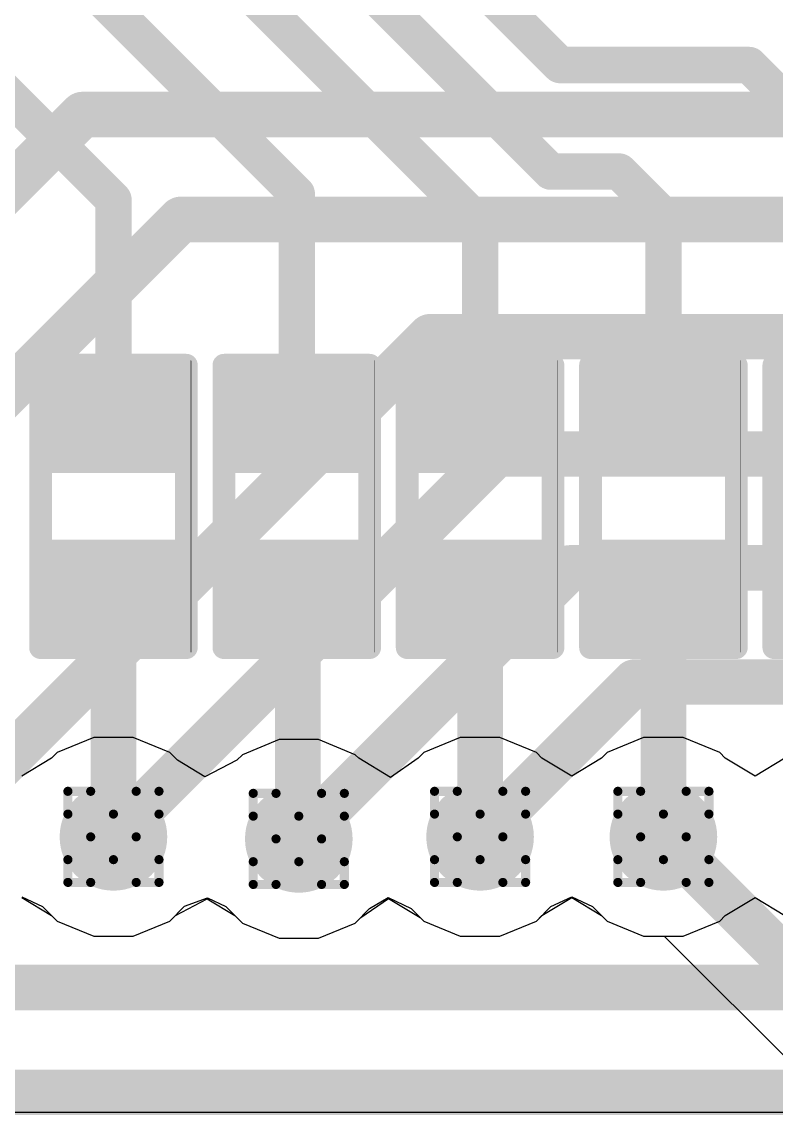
# Model space of a CAD drawing. Header units: inches. Extents: x -11 to 5379, y 0 to 5429.
# Drawn here: x 153.41 to 157.61, y 33.45 to 39.54 of the extents above; entities that cross this region are included whole.
import ezdxf

# ---------------------------------------------------------------- set-up
doc = ezdxf.new("R2010")
doc.units = ezdxf.units.IN
for name, color, linetype in [('Bottom Layer', 5, 'Continuous'), ('Drill Drawing', 1, 'Continuous'), ('GND', 16, 'Continuous'), ('PWR', 76, 'Continuous'), ('Top Layer', 1, 'Continuous'), ('Top Overlay', 2, 'Continuous'), ('Top Paste', 8, 'Continuous'), ('Top Solder', 216, 'Continuous'), ('Via Holes', 16, 'Continuous')]:
    doc.layers.add(name, color=color, linetype=linetype)

# ---------------------------------------------------------------- blocks, each defined once
blk = doc.blocks.new('R___0402_394')
at = {"layer": 'Top Layer'}
for points in [[(-0.6985, -0.3175), (-0.6985, 0.3175), (-0.2413, 0.3175), (-0.2413, -0.3175)], [(0.2413, -0.3175), (0.2413, 0.3175), (0.6985, 0.3175), (0.6985, -0.3175)]]:
    blk.add_hatch(color=1, dxfattribs=at).paths.add_polyline_path(points)
at = {"layer": 'Top Paste'}
for points in [[(-0.6985, -0.3175), (-0.6985, 0.3175), (-0.2413, 0.3175), (-0.2413, -0.3175)], [(0.2413, -0.3175), (0.2413, 0.3175), (0.6985, 0.3175), (0.6985, -0.3175)]]:
    blk.add_hatch(color=8, dxfattribs=at).paths.add_polyline_path(points)
at = {"layer": 'Top Solder'}
for points in [[(-0.7535, -0.3725), (-0.7535, 0.3725), (-0.1863, 0.3725), (-0.1863, -0.3725)], [(0.1863, -0.3725), (0.1863, 0.3725), (0.7535, 0.3725), (0.7535, -0.3725)]]:
    blk.add_hatch(color=216, dxfattribs=at).paths.add_polyline_path(points)
at = {"layer": 'Top Overlay'}
for points in [[(-0.7874, 0.4064, 0.127, 0.127, 0), (-0.7874, -0.4064, 0.127, 0.127, 0)], [(-0.7874, 0.4064, 0.127, 0.127, 0), (0.7874, 0.4064, 0.127, 0.127, 0)], [(0.7874, 0.4064, 0.127, 0.127, 0), (0.7874, -0.4064, 0.127, 0.127, 0)], [(-0.7874, -0.4064, 0.127, 0.127, 0), (0.7874, -0.4064, 0.127, 0.127, 0)], [(-0.8128, -0.4318, 0.00323, 0.00323, 0), (0.8128, -0.4318, 0.00323, 0.00323, 0)]]:
    blk.add_lwpolyline(points, format="xyseb", dxfattribs=at)
for points in [[(-0.8191, 0.4064, 0.0635, 0.0635, 1), (-0.7556, 0.4064, 0.0635, 0.0635, 1)], [(-0.8191, 0.4064, 0.0635, 0.0635, 1), (-0.7556, 0.4064, 0.0635, 0.0635, 1)], [(0.7556, 0.4064, 0.0635, 0.0635, 1), (0.8191, 0.4064, 0.0635, 0.0635, 1)], [(0.7556, 0.4064, 0.0635, 0.0635, 1), (0.8191, 0.4064, 0.0635, 0.0635, 1)], [(-0.8191, -0.4064, 0.0635, 0.0635, 1), (-0.7556, -0.4064, 0.0635, 0.0635, 1)], [(-0.8191, -0.4064, 0.0635, 0.0635, 1), (-0.7556, -0.4064, 0.0635, 0.0635, 1)], [(0.7556, -0.4064, 0.0635, 0.0635, 1), (0.8191, -0.4064, 0.0635, 0.0635, 1)], [(0.7556, -0.4064, 0.0635, 0.0635, 1), (0.8191, -0.4064, 0.0635, 0.0635, 1)], [(-0.8136, -0.4318, 0.00161, 0.00161, 1), (-0.812, -0.4318, 0.00161, 0.00161, 1)], [(0.812, -0.4318, 0.00161, 0.00161, 1), (0.8136, -0.4318, 0.00161, 0.00161, 1)]]:
    blk.add_lwpolyline(points, format="xyseb", close=True, dxfattribs=at)
blk = doc.blocks.new('R___0402_396')
at = {"layer": 'Top Layer'}
for points in [[(-0.6985, -0.3175), (-0.6985, 0.3175), (-0.2413, 0.3175), (-0.2413, -0.3175)], [(0.2413, -0.3175), (0.2413, 0.3175), (0.6985, 0.3175), (0.6985, -0.3175)]]:
    blk.add_hatch(color=1, dxfattribs=at).paths.add_polyline_path(points)
at = {"layer": 'Top Paste'}
for points in [[(-0.6985, -0.3175), (-0.6985, 0.3175), (-0.2413, 0.3175), (-0.2413, -0.3175)], [(0.2413, -0.3175), (0.2413, 0.3175), (0.6985, 0.3175), (0.6985, -0.3175)]]:
    blk.add_hatch(color=8, dxfattribs=at).paths.add_polyline_path(points)
at = {"layer": 'Top Solder'}
for points in [[(-0.7535, -0.3725), (-0.7535, 0.3725), (-0.1863, 0.3725), (-0.1863, -0.3725)], [(0.1863, -0.3725), (0.1863, 0.3725), (0.7535, 0.3725), (0.7535, -0.3725)]]:
    blk.add_hatch(color=216, dxfattribs=at).paths.add_polyline_path(points)
at = {"layer": 'Top Overlay'}
for points in [[(-0.7874, 0.4064, 0.127, 0.127, 0), (-0.7874, -0.4064, 0.127, 0.127, 0)], [(-0.7874, 0.4064, 0.127, 0.127, 0), (0.7874, 0.4064, 0.127, 0.127, 0)], [(0.7874, 0.4064, 0.127, 0.127, 0), (0.7874, -0.4064, 0.127, 0.127, 0)], [(-0.7874, -0.4064, 0.127, 0.127, 0), (0.7874, -0.4064, 0.127, 0.127, 0)], [(-0.8128, -0.4318, 0.00323, 0.00323, 0), (0.8128, -0.4318, 0.00323, 0.00323, 0)]]:
    blk.add_lwpolyline(points, format="xyseb", dxfattribs=at)
for points in [[(-0.8191, 0.4064, 0.0635, 0.0635, 1), (-0.7556, 0.4064, 0.0635, 0.0635, 1)], [(-0.8191, 0.4064, 0.0635, 0.0635, 1), (-0.7556, 0.4064, 0.0635, 0.0635, 1)], [(0.7556, 0.4064, 0.0635, 0.0635, 1), (0.8191, 0.4064, 0.0635, 0.0635, 1)], [(0.7556, 0.4064, 0.0635, 0.0635, 1), (0.8191, 0.4064, 0.0635, 0.0635, 1)], [(-0.8191, -0.4064, 0.0635, 0.0635, 1), (-0.7556, -0.4064, 0.0635, 0.0635, 1)], [(-0.8191, -0.4064, 0.0635, 0.0635, 1), (-0.7556, -0.4064, 0.0635, 0.0635, 1)], [(0.7556, -0.4064, 0.0635, 0.0635, 1), (0.8191, -0.4064, 0.0635, 0.0635, 1)], [(0.7556, -0.4064, 0.0635, 0.0635, 1), (0.8191, -0.4064, 0.0635, 0.0635, 1)], [(-0.8136, -0.4318, 0.00161, 0.00161, 1), (-0.812, -0.4318, 0.00161, 0.00161, 1)], [(0.812, -0.4318, 0.00161, 0.00161, 1), (0.8136, -0.4318, 0.00161, 0.00161, 1)]]:
    blk.add_lwpolyline(points, format="xyseb", close=True, dxfattribs=at)
blk = doc.blocks.new('R___0402_398')
at = {"layer": 'Top Layer'}
for points in [[(-0.6985, -0.3175), (-0.6985, 0.3175), (-0.2413, 0.3175), (-0.2413, -0.3175)], [(0.2413, -0.3175), (0.2413, 0.3175), (0.6985, 0.3175), (0.6985, -0.3175)]]:
    blk.add_hatch(color=1, dxfattribs=at).paths.add_polyline_path(points)
at = {"layer": 'Top Paste'}
for points in [[(-0.6985, -0.3175), (-0.6985, 0.3175), (-0.2413, 0.3175), (-0.2413, -0.3175)], [(0.2413, -0.3175), (0.2413, 0.3175), (0.6985, 0.3175), (0.6985, -0.3175)]]:
    blk.add_hatch(color=8, dxfattribs=at).paths.add_polyline_path(points)
at = {"layer": 'Top Solder'}
for points in [[(-0.7535, -0.3725), (-0.7535, 0.3725), (-0.1863, 0.3725), (-0.1863, -0.3725)], [(0.1863, -0.3725), (0.1863, 0.3725), (0.7535, 0.3725), (0.7535, -0.3725)]]:
    blk.add_hatch(color=216, dxfattribs=at).paths.add_polyline_path(points)
at = {"layer": 'Top Overlay'}
for points in [[(-0.7874, 0.4064, 0.127, 0.127, 0), (-0.7874, -0.4064, 0.127, 0.127, 0)], [(-0.7874, 0.4064, 0.127, 0.127, 0), (0.7874, 0.4064, 0.127, 0.127, 0)], [(0.7874, 0.4064, 0.127, 0.127, 0), (0.7874, -0.4064, 0.127, 0.127, 0)], [(-0.7874, -0.4064, 0.127, 0.127, 0), (0.7874, -0.4064, 0.127, 0.127, 0)], [(-0.8128, -0.4318, 0.00323, 0.00323, 0), (0.8128, -0.4318, 0.00323, 0.00323, 0)]]:
    blk.add_lwpolyline(points, format="xyseb", dxfattribs=at)
for points in [[(-0.8191, 0.4064, 0.0635, 0.0635, 1), (-0.7556, 0.4064, 0.0635, 0.0635, 1)], [(-0.8191, 0.4064, 0.0635, 0.0635, 1), (-0.7556, 0.4064, 0.0635, 0.0635, 1)], [(0.7556, 0.4064, 0.0635, 0.0635, 1), (0.8191, 0.4064, 0.0635, 0.0635, 1)], [(0.7556, 0.4064, 0.0635, 0.0635, 1), (0.8191, 0.4064, 0.0635, 0.0635, 1)], [(-0.8191, -0.4064, 0.0635, 0.0635, 1), (-0.7556, -0.4064, 0.0635, 0.0635, 1)], [(-0.8191, -0.4064, 0.0635, 0.0635, 1), (-0.7556, -0.4064, 0.0635, 0.0635, 1)], [(0.7556, -0.4064, 0.0635, 0.0635, 1), (0.8191, -0.4064, 0.0635, 0.0635, 1)], [(0.7556, -0.4064, 0.0635, 0.0635, 1), (0.8191, -0.4064, 0.0635, 0.0635, 1)], [(-0.8136, -0.4318, 0.00161, 0.00161, 1), (-0.812, -0.4318, 0.00161, 0.00161, 1)], [(0.812, -0.4318, 0.00161, 0.00161, 1), (0.8136, -0.4318, 0.00161, 0.00161, 1)]]:
    blk.add_lwpolyline(points, format="xyseb", close=True, dxfattribs=at)
blk = doc.blocks.new('R___0402_400')
at = {"layer": 'Top Layer'}
for points in [[(-0.6985, -0.3175), (-0.6985, 0.3175), (-0.2413, 0.3175), (-0.2413, -0.3175)], [(0.2413, -0.3175), (0.2413, 0.3175), (0.6985, 0.3175), (0.6985, -0.3175)]]:
    blk.add_hatch(color=1, dxfattribs=at).paths.add_polyline_path(points)
at = {"layer": 'Top Paste'}
for points in [[(-0.6985, -0.3175), (-0.6985, 0.3175), (-0.2413, 0.3175), (-0.2413, -0.3175)], [(0.2413, -0.3175), (0.2413, 0.3175), (0.6985, 0.3175), (0.6985, -0.3175)]]:
    blk.add_hatch(color=8, dxfattribs=at).paths.add_polyline_path(points)
at = {"layer": 'Top Solder'}
for points in [[(-0.7535, -0.3725), (-0.7535, 0.3725), (-0.1863, 0.3725), (-0.1863, -0.3725)], [(0.1863, -0.3725), (0.1863, 0.3725), (0.7535, 0.3725), (0.7535, -0.3725)]]:
    blk.add_hatch(color=216, dxfattribs=at).paths.add_polyline_path(points)
at = {"layer": 'Top Overlay'}
for points in [[(-0.7874, 0.4064, 0.127, 0.127, 0), (-0.7874, -0.4064, 0.127, 0.127, 0)], [(-0.7874, 0.4064, 0.127, 0.127, 0), (0.7874, 0.4064, 0.127, 0.127, 0)], [(0.7874, 0.4064, 0.127, 0.127, 0), (0.7874, -0.4064, 0.127, 0.127, 0)], [(-0.7874, -0.4064, 0.127, 0.127, 0), (0.7874, -0.4064, 0.127, 0.127, 0)], [(-0.8128, -0.4318, 0.00323, 0.00323, 0), (0.8128, -0.4318, 0.00323, 0.00323, 0)]]:
    blk.add_lwpolyline(points, format="xyseb", dxfattribs=at)
for points in [[(-0.8191, 0.4064, 0.0635, 0.0635, 1), (-0.7556, 0.4064, 0.0635, 0.0635, 1)], [(-0.8191, 0.4064, 0.0635, 0.0635, 1), (-0.7556, 0.4064, 0.0635, 0.0635, 1)], [(0.7556, 0.4064, 0.0635, 0.0635, 1), (0.8191, 0.4064, 0.0635, 0.0635, 1)], [(0.7556, 0.4064, 0.0635, 0.0635, 1), (0.8191, 0.4064, 0.0635, 0.0635, 1)], [(-0.8191, -0.4064, 0.0635, 0.0635, 1), (-0.7556, -0.4064, 0.0635, 0.0635, 1)], [(-0.8191, -0.4064, 0.0635, 0.0635, 1), (-0.7556, -0.4064, 0.0635, 0.0635, 1)], [(0.7556, -0.4064, 0.0635, 0.0635, 1), (0.8191, -0.4064, 0.0635, 0.0635, 1)], [(0.7556, -0.4064, 0.0635, 0.0635, 1), (0.8191, -0.4064, 0.0635, 0.0635, 1)], [(-0.8136, -0.4318, 0.00161, 0.00161, 1), (-0.812, -0.4318, 0.00161, 0.00161, 1)], [(0.812, -0.4318, 0.00161, 0.00161, 1), (0.8136, -0.4318, 0.00161, 0.00161, 1)]]:
    blk.add_lwpolyline(points, format="xyseb", close=True, dxfattribs=at)
blk = doc.blocks.new('R___0402_402')
at = {"layer": 'Top Layer'}
for points in [[(-0.6985, -0.3175), (-0.6985, 0.3175), (-0.2413, 0.3175), (-0.2413, -0.3175)], [(0.2413, -0.3175), (0.2413, 0.3175), (0.6985, 0.3175), (0.6985, -0.3175)]]:
    blk.add_hatch(color=1, dxfattribs=at).paths.add_polyline_path(points)
at = {"layer": 'Top Paste'}
for points in [[(-0.6985, -0.3175), (-0.6985, 0.3175), (-0.2413, 0.3175), (-0.2413, -0.3175)], [(0.2413, -0.3175), (0.2413, 0.3175), (0.6985, 0.3175), (0.6985, -0.3175)]]:
    blk.add_hatch(color=8, dxfattribs=at).paths.add_polyline_path(points)
at = {"layer": 'Top Solder'}
for points in [[(-0.7535, -0.3725), (-0.7535, 0.3725), (-0.1863, 0.3725), (-0.1863, -0.3725)], [(0.1863, -0.3725), (0.1863, 0.3725), (0.7535, 0.3725), (0.7535, -0.3725)]]:
    blk.add_hatch(color=216, dxfattribs=at).paths.add_polyline_path(points)
at = {"layer": 'Top Overlay'}
for points in [[(-0.7874, 0.4064, 0.127, 0.127, 0), (-0.7874, -0.4064, 0.127, 0.127, 0)], [(-0.7874, 0.4064, 0.127, 0.127, 0), (0.7874, 0.4064, 0.127, 0.127, 0)], [(0.7874, 0.4064, 0.127, 0.127, 0), (0.7874, -0.4064, 0.127, 0.127, 0)], [(-0.7874, -0.4064, 0.127, 0.127, 0), (0.7874, -0.4064, 0.127, 0.127, 0)], [(-0.8128, -0.4318, 0.00323, 0.00323, 0), (0.8128, -0.4318, 0.00323, 0.00323, 0)]]:
    blk.add_lwpolyline(points, format="xyseb", dxfattribs=at)
for points in [[(-0.8191, 0.4064, 0.0635, 0.0635, 1), (-0.7556, 0.4064, 0.0635, 0.0635, 1)], [(-0.8191, 0.4064, 0.0635, 0.0635, 1), (-0.7556, 0.4064, 0.0635, 0.0635, 1)], [(0.7556, 0.4064, 0.0635, 0.0635, 1), (0.8191, 0.4064, 0.0635, 0.0635, 1)], [(0.7556, 0.4064, 0.0635, 0.0635, 1), (0.8191, 0.4064, 0.0635, 0.0635, 1)], [(-0.8191, -0.4064, 0.0635, 0.0635, 1), (-0.7556, -0.4064, 0.0635, 0.0635, 1)], [(-0.8191, -0.4064, 0.0635, 0.0635, 1), (-0.7556, -0.4064, 0.0635, 0.0635, 1)], [(0.7556, -0.4064, 0.0635, 0.0635, 1), (0.8191, -0.4064, 0.0635, 0.0635, 1)], [(0.7556, -0.4064, 0.0635, 0.0635, 1), (0.8191, -0.4064, 0.0635, 0.0635, 1)], [(-0.8136, -0.4318, 0.00161, 0.00161, 1), (-0.812, -0.4318, 0.00161, 0.00161, 1)], [(0.812, -0.4318, 0.00161, 0.00161, 1), (0.8136, -0.4318, 0.00161, 0.00161, 1)]]:
    blk.add_lwpolyline(points, format="xyseb", close=True, dxfattribs=at)

msp = doc.modelspace()

# ---------------------------------------------------------------- hatches: boundary and pattern name
at = {"layer": 'Bottom Layer'}
h = msp.add_hatch(color=5, dxfattribs=at)
edge = h.paths.add_edge_path()
edge.add_arc((153.9181, 35), 0.3, 0, 360)
h = msp.add_hatch(color=5, dxfattribs=at)
edge = h.paths.add_edge_path()
edge.add_arc((155.9626, 35), 0.3, 0, 360)
h = msp.add_hatch(color=5, dxfattribs=at)
edge = h.paths.add_edge_path()
edge.add_arc((156.9849, 35), 0.3, 0, 360)
h = msp.add_hatch(color=5, dxfattribs=at)
edge = h.paths.add_edge_path()
edge.add_arc((154.9517, 34.9886), 0.3, 0, 360)
at = {"layer": 'GND'}
h = msp.add_hatch(color=16, dxfattribs=at)
edge = h.paths.add_edge_path()
edge.add_arc((153.9181, 35), 0.3, 0, 360)
h = msp.add_hatch(color=16, dxfattribs=at)
edge = h.paths.add_edge_path()
edge.add_arc((155.9626, 35), 0.3, 0, 360)
h = msp.add_hatch(color=16, dxfattribs=at)
edge = h.paths.add_edge_path()
edge.add_arc((156.9849, 35), 0.3, 0, 360)
h = msp.add_hatch(color=16, dxfattribs=at)
edge = h.paths.add_edge_path()
edge.add_arc((154.9517, 34.9886), 0.3, 0, 360)
at = {"layer": 'PWR'}
h = msp.add_hatch(color=76, dxfattribs=at)
edge = h.paths.add_edge_path()
edge.add_arc((153.9181, 35), 0.3, 0, 360)
h = msp.add_hatch(color=76, dxfattribs=at)
edge = h.paths.add_edge_path()
edge.add_arc((155.9626, 35), 0.3, 0, 360)
h = msp.add_hatch(color=76, dxfattribs=at)
edge = h.paths.add_edge_path()
edge.add_arc((156.9849, 35), 0.3, 0, 360)
h = msp.add_hatch(color=76, dxfattribs=at)
edge = h.paths.add_edge_path()
edge.add_arc((154.9517, 34.9886), 0.3, 0, 360)
at = {"layer": 'Top Layer'}
h = msp.add_hatch(color=1, dxfattribs=at)
edge = h.paths.add_edge_path()
edge.add_arc((153.9181, 35), 0.3, 0, 360)
h = msp.add_hatch(color=1, dxfattribs=at)
edge = h.paths.add_edge_path()
edge.add_arc((155.9626, 35), 0.3, 0, 360)
h = msp.add_hatch(color=1, dxfattribs=at)
edge = h.paths.add_edge_path()
edge.add_arc((156.9849, 35), 0.3, 0, 360)
h = msp.add_hatch(color=1, dxfattribs=at)
edge = h.paths.add_edge_path()
edge.add_arc((154.9517, 34.9886), 0.3, 0, 360)
at = {"layer": 'Via Holes'}
h = msp.add_hatch(color=7, dxfattribs=at)
edge = h.paths.add_edge_path()
edge.add_arc((153.9181, 35), 0.15, 0, 360)
h = msp.add_hatch(color=7, dxfattribs=at)
edge = h.paths.add_edge_path()
edge.add_arc((154.9517, 34.9886), 0.15, 0, 360)
h = msp.add_hatch(color=7, dxfattribs=at)
edge = h.paths.add_edge_path()
edge.add_arc((155.9626, 35), 0.15, 0, 360)
h = msp.add_hatch(color=7, dxfattribs=at)
edge = h.paths.add_edge_path()
edge.add_arc((156.9849, 35), 0.15, 0, 360)

# ---------------------------------------------------------------- linework, layer by layer
at = {"layer": 'Bottom Layer'}
for p, q in [((153.4069, 34.6665), (153.5231, 34.6115)), ((154.315, 34.6135), (154.4424, 34.6603)), ((154.4424, 34.6603), (154.5454, 34.6115)), ((155.3467, 34.6002), (155.4503, 34.6611)), ((155.4503, 34.6611), (155.579, 34.6002)), ((156.3576, 34.6115), (156.4738, 34.6665)), ((156.4738, 34.6665), (156.5899, 34.6115)), ((153.5231, 34.6115), (153.6043, 34.5303)), ((154.2319, 34.5303), (154.315, 34.6135)), ((154.5454, 34.6115), (154.6379, 34.519)), ((155.2655, 34.519), (155.3467, 34.6002)), ((155.579, 34.6002), (155.6488, 34.5303)), ((156.2765, 34.5303), (156.3576, 34.6115)), ((156.5899, 34.6115), (156.6711, 34.5303)), ((153.6043, 34.5303), (153.8079, 34.446)), ((154.0283, 34.446), (154.2319, 34.5303)), ((154.6379, 34.519), (154.8415, 34.4346)), ((155.0619, 34.4346), (155.2655, 34.519)), ((155.6488, 34.5303), (155.8524, 34.446)), ((156.0728, 34.446), (156.2765, 34.5303)), ((156.6711, 34.5303), (156.8747, 34.446)), ((153.8079, 34.446), (154.0283, 34.446)), ((155.8524, 34.446), (156.0728, 34.446)), ((156.8747, 34.446), (156.9896, 34.446)), ((156.9896, 34.446), (157.8088, 33.6268)), ((154.8415, 34.4346), (155.0619, 34.4346)), ((157.7407, 33.4625), (149.8713, 33.4625))]:
    msp.add_line(p, q, dxfattribs=at)
for points in [[(150.1902, 35.4722, 0.254, 0.254, 0), (153.7459, 39.0279, 0.254, 0.254, 0)], [(153.7459, 39.0279, 0.254, 0.254, 0), (157.8845, 39.0279, 0.254, 0.254, 0)], [(151.61, 35.7588, 0.254, 0.254, 0), (154.2943, 38.4431, 0.254, 0.254, 0)], [(154.2943, 38.4431, 0.254, 0.254, 0), (158.019, 38.4431, 0.254, 0.254, 0)], [(152.8958, 35, 0.254, 0.254, 0), (155.6849, 37.7891, 0.254, 0.254, 0)], [(155.6849, 37.7891, 0.254, 0.254, 0), (158.2496, 37.7891, 0.254, 0.254, 0)], [(153.9181, 35, 0.254, 0.254, 0), (156.0529, 37.1348, 0.254, 0.254, 0)], [(156.0529, 37.1348, 0.254, 0.254, 0), (158.5079, 37.1348, 0.254, 0.254, 0)], [(154.9517, 34.9886, 0.254, 0.254, 0), (156.4629, 36.4998, 0.254, 0.254, 0)], [(156.4629, 36.4998, 0.254, 0.254, 0), (158.7494, 36.4998, 0.254, 0.254, 0)], [(155.9626, 35, 0.254, 0.254, 0), (156.8261, 35.8635, 0.254, 0.254, 0)], [(156.8261, 35.8635, 0.254, 0.254, 0), (158.9302, 35.8635, 0.254, 0.254, 0)], [(156.9849, 35, 0.254, 0.254, 0), (158.3817, 33.6032, 0.254, 0.254, 0)]]:
    msp.add_lwpolyline(points, format="xyseb", dxfattribs=at)
for points in [[(153.6824, 39.0279, 0.127, 0.127, 1), (153.8094, 39.0279, 0.127, 0.127, 1)], [(153.6824, 39.0279, 0.127, 0.127, 1), (153.8094, 39.0279, 0.127, 0.127, 1)], [(154.2308, 38.4431, 0.127, 0.127, 1), (154.3578, 38.4431, 0.127, 0.127, 1)], [(154.2308, 38.4431, 0.127, 0.127, 1), (154.3578, 38.4431, 0.127, 0.127, 1)], [(155.6214, 37.7891, 0.127, 0.127, 1), (155.7484, 37.7891, 0.127, 0.127, 1)], [(155.6214, 37.7891, 0.127, 0.127, 1), (155.7484, 37.7891, 0.127, 0.127, 1)], [(155.9894, 37.1348, 0.127, 0.127, 1), (156.1164, 37.1348, 0.127, 0.127, 1)], [(155.9894, 37.1348, 0.127, 0.127, 1), (156.1164, 37.1348, 0.127, 0.127, 1)], [(156.3994, 36.4998, 0.127, 0.127, 1), (156.5264, 36.4998, 0.127, 0.127, 1)], [(156.3994, 36.4998, 0.127, 0.127, 1), (156.5264, 36.4998, 0.127, 0.127, 1)], [(156.7626, 35.8635, 0.127, 0.127, 1), (156.8896, 35.8635, 0.127, 0.127, 1)], [(156.7626, 35.8635, 0.127, 0.127, 1), (156.8896, 35.8635, 0.127, 0.127, 1)], [(153.8546, 35, 0.127, 0.127, 1), (153.9816, 35, 0.127, 0.127, 1)], [(155.8991, 35, 0.127, 0.127, 1), (156.0261, 35, 0.127, 0.127, 1)], [(156.9214, 35, 0.127, 0.127, 1), (157.0484, 35, 0.127, 0.127, 1)], [(154.8882, 34.9886, 0.127, 0.127, 1), (155.0152, 34.9886, 0.127, 0.127, 1)]]:
    msp.add_lwpolyline(points, format="xyseb", close=True, dxfattribs=at)
at = {"layer": 'Drill Drawing'}
for points in [[(153.6641, 35.127, 0.0508, 0.0508, 0), (153.6641, 35.254, 0.0508, 0.0508, 0)], [(153.6641, 35.254, 0.0508, 0.0508, 0), (153.7911, 35.254, 0.0508, 0.0508, 0)], [(153.7911, 35.254, 0.0508, 0.0508, 0), (153.9181, 35.127, 0.0508, 0.0508, 0)], [(153.9181, 35.127, 0.0508, 0.0508, 0), (154.0451, 35.254, 0.0508, 0.0508, 0)], [(154.0451, 35.254, 0.0508, 0.0508, 0), (154.1721, 35.254, 0.0508, 0.0508, 0)], [(154.1721, 35.127, 0.0508, 0.0508, 0), (154.1721, 35.254, 0.0508, 0.0508, 0)], [(154.6977, 35.1156, 0.0508, 0.0508, 0), (154.6977, 35.2426, 0.0508, 0.0508, 0)], [(154.6977, 35.2426, 0.0508, 0.0508, 0), (154.8247, 35.2426, 0.0508, 0.0508, 0)], [(154.8247, 35.2426, 0.0508, 0.0508, 0), (154.9517, 35.1156, 0.0508, 0.0508, 0)], [(154.9517, 35.1156, 0.0508, 0.0508, 0), (155.0787, 35.2426, 0.0508, 0.0508, 0)], [(155.0787, 35.2426, 0.0508, 0.0508, 0), (155.2057, 35.2426, 0.0508, 0.0508, 0)], [(155.2057, 35.1156, 0.0508, 0.0508, 0), (155.2057, 35.2426, 0.0508, 0.0508, 0)], [(155.7086, 35.127, 0.0508, 0.0508, 0), (155.7086, 35.254, 0.0508, 0.0508, 0)], [(155.7086, 35.254, 0.0508, 0.0508, 0), (155.8356, 35.254, 0.0508, 0.0508, 0)], [(155.8356, 35.254, 0.0508, 0.0508, 0), (155.9626, 35.127, 0.0508, 0.0508, 0)], [(155.9626, 35.127, 0.0508, 0.0508, 0), (156.0896, 35.254, 0.0508, 0.0508, 0)], [(156.0896, 35.254, 0.0508, 0.0508, 0), (156.2166, 35.254, 0.0508, 0.0508, 0)], [(156.2166, 35.127, 0.0508, 0.0508, 0), (156.2166, 35.254, 0.0508, 0.0508, 0)], [(156.7309, 35.127, 0.0508, 0.0508, 0), (156.7309, 35.254, 0.0508, 0.0508, 0)], [(156.7309, 35.254, 0.0508, 0.0508, 0), (156.8579, 35.254, 0.0508, 0.0508, 0)], [(156.8579, 35.254, 0.0508, 0.0508, 0), (156.9849, 35.127, 0.0508, 0.0508, 0)], [(156.9849, 35.127, 0.0508, 0.0508, 0), (157.1119, 35.254, 0.0508, 0.0508, 0)], [(157.1119, 35.254, 0.0508, 0.0508, 0), (157.2389, 35.254, 0.0508, 0.0508, 0)], [(157.2389, 35.127, 0.0508, 0.0508, 0), (157.2389, 35.254, 0.0508, 0.0508, 0)], [(153.6641, 35.127, 0.0508, 0.0508, 0), (153.7911, 35, 0.0508, 0.0508, 0)], [(154.0451, 35, 0.0508, 0.0508, 0), (154.1721, 35.127, 0.0508, 0.0508, 0)], [(154.6977, 35.1156, 0.0508, 0.0508, 0), (154.8247, 34.9886, 0.0508, 0.0508, 0)], [(155.0787, 34.9886, 0.0508, 0.0508, 0), (155.2057, 35.1156, 0.0508, 0.0508, 0)], [(155.7086, 35.127, 0.0508, 0.0508, 0), (155.8356, 35, 0.0508, 0.0508, 0)], [(156.0896, 35, 0.0508, 0.0508, 0), (156.2166, 35.127, 0.0508, 0.0508, 0)], [(156.7309, 35.127, 0.0508, 0.0508, 0), (156.8579, 35, 0.0508, 0.0508, 0)], [(157.1119, 35, 0.0508, 0.0508, 0), (157.2389, 35.127, 0.0508, 0.0508, 0)], [(153.6641, 34.873, 0.0508, 0.0508, 0), (153.7911, 35, 0.0508, 0.0508, 0)], [(154.0451, 35, 0.0508, 0.0508, 0), (154.1721, 34.873, 0.0508, 0.0508, 0)], [(154.6977, 34.8616, 0.0508, 0.0508, 0), (154.8247, 34.9886, 0.0508, 0.0508, 0)], [(155.0787, 34.9886, 0.0508, 0.0508, 0), (155.2057, 34.8616, 0.0508, 0.0508, 0)], [(155.7086, 34.873, 0.0508, 0.0508, 0), (155.8356, 35, 0.0508, 0.0508, 0)], [(156.0896, 35, 0.0508, 0.0508, 0), (156.2166, 34.873, 0.0508, 0.0508, 0)], [(156.7309, 34.873, 0.0508, 0.0508, 0), (156.8579, 35, 0.0508, 0.0508, 0)], [(157.1119, 35, 0.0508, 0.0508, 0), (157.2389, 34.873, 0.0508, 0.0508, 0)], [(153.6641, 34.746, 0.0508, 0.0508, 0), (153.6641, 34.873, 0.0508, 0.0508, 0)], [(153.7911, 34.746, 0.0508, 0.0508, 0), (153.9181, 34.873, 0.0508, 0.0508, 0)], [(153.9181, 34.873, 0.0508, 0.0508, 0), (154.0451, 34.746, 0.0508, 0.0508, 0)], [(154.1721, 34.746, 0.0508, 0.0508, 0), (154.1721, 34.873, 0.0508, 0.0508, 0)], [(154.6977, 34.7346, 0.0508, 0.0508, 0), (154.6977, 34.8616, 0.0508, 0.0508, 0)], [(154.8247, 34.7346, 0.0508, 0.0508, 0), (154.9517, 34.8616, 0.0508, 0.0508, 0)], [(154.9517, 34.8616, 0.0508, 0.0508, 0), (155.0787, 34.7346, 0.0508, 0.0508, 0)], [(155.2057, 34.7346, 0.0508, 0.0508, 0), (155.2057, 34.8616, 0.0508, 0.0508, 0)], [(155.7086, 34.746, 0.0508, 0.0508, 0), (155.7086, 34.873, 0.0508, 0.0508, 0)], [(155.8356, 34.746, 0.0508, 0.0508, 0), (155.9626, 34.873, 0.0508, 0.0508, 0)], [(155.9626, 34.873, 0.0508, 0.0508, 0), (156.0896, 34.746, 0.0508, 0.0508, 0)], [(156.2166, 34.746, 0.0508, 0.0508, 0), (156.2166, 34.873, 0.0508, 0.0508, 0)], [(156.7309, 34.746, 0.0508, 0.0508, 0), (156.7309, 34.873, 0.0508, 0.0508, 0)], [(156.8579, 34.746, 0.0508, 0.0508, 0), (156.9849, 34.873, 0.0508, 0.0508, 0)], [(156.9849, 34.873, 0.0508, 0.0508, 0), (157.1119, 34.746, 0.0508, 0.0508, 0)], [(157.2389, 34.746, 0.0508, 0.0508, 0), (157.2389, 34.873, 0.0508, 0.0508, 0)], [(153.6641, 34.746, 0.0508, 0.0508, 0), (153.7911, 34.746, 0.0508, 0.0508, 0)], [(154.0451, 34.746, 0.0508, 0.0508, 0), (154.1721, 34.746, 0.0508, 0.0508, 0)], [(154.6977, 34.7346, 0.0508, 0.0508, 0), (154.8247, 34.7346, 0.0508, 0.0508, 0)], [(155.0787, 34.7346, 0.0508, 0.0508, 0), (155.2057, 34.7346, 0.0508, 0.0508, 0)], [(155.7086, 34.746, 0.0508, 0.0508, 0), (155.8356, 34.746, 0.0508, 0.0508, 0)], [(156.0896, 34.746, 0.0508, 0.0508, 0), (156.2166, 34.746, 0.0508, 0.0508, 0)], [(156.7309, 34.746, 0.0508, 0.0508, 0), (156.8579, 34.746, 0.0508, 0.0508, 0)], [(157.1119, 34.746, 0.0508, 0.0508, 0), (157.2389, 34.746, 0.0508, 0.0508, 0)]]:
    msp.add_lwpolyline(points, format="xyseb", dxfattribs=at)
for points in [[(153.6514, 35.254, 0.0254, 0.0254, 1), (153.6768, 35.254, 0.0254, 0.0254, 1)], [(153.6514, 35.254, 0.0254, 0.0254, 1), (153.6768, 35.254, 0.0254, 0.0254, 1)], [(153.7784, 35.254, 0.0254, 0.0254, 1), (153.8038, 35.254, 0.0254, 0.0254, 1)], [(153.7784, 35.254, 0.0254, 0.0254, 1), (153.8038, 35.254, 0.0254, 0.0254, 1)], [(154.0324, 35.254, 0.0254, 0.0254, 1), (154.0578, 35.254, 0.0254, 0.0254, 1)], [(154.0324, 35.254, 0.0254, 0.0254, 1), (154.0578, 35.254, 0.0254, 0.0254, 1)], [(154.1594, 35.254, 0.0254, 0.0254, 1), (154.1848, 35.254, 0.0254, 0.0254, 1)], [(154.1594, 35.254, 0.0254, 0.0254, 1), (154.1848, 35.254, 0.0254, 0.0254, 1)], [(154.685, 35.2426, 0.0254, 0.0254, 1), (154.7104, 35.2426, 0.0254, 0.0254, 1)], [(154.685, 35.2426, 0.0254, 0.0254, 1), (154.7104, 35.2426, 0.0254, 0.0254, 1)], [(154.812, 35.2426, 0.0254, 0.0254, 1), (154.8374, 35.2426, 0.0254, 0.0254, 1)], [(154.812, 35.2426, 0.0254, 0.0254, 1), (154.8374, 35.2426, 0.0254, 0.0254, 1)], [(155.066, 35.2426, 0.0254, 0.0254, 1), (155.0914, 35.2426, 0.0254, 0.0254, 1)], [(155.066, 35.2426, 0.0254, 0.0254, 1), (155.0914, 35.2426, 0.0254, 0.0254, 1)], [(155.193, 35.2426, 0.0254, 0.0254, 1), (155.2184, 35.2426, 0.0254, 0.0254, 1)], [(155.193, 35.2426, 0.0254, 0.0254, 1), (155.2184, 35.2426, 0.0254, 0.0254, 1)], [(155.6959, 35.254, 0.0254, 0.0254, 1), (155.7213, 35.254, 0.0254, 0.0254, 1)], [(155.6959, 35.254, 0.0254, 0.0254, 1), (155.7213, 35.254, 0.0254, 0.0254, 1)], [(155.8229, 35.254, 0.0254, 0.0254, 1), (155.8483, 35.254, 0.0254, 0.0254, 1)], [(155.8229, 35.254, 0.0254, 0.0254, 1), (155.8483, 35.254, 0.0254, 0.0254, 1)], [(156.0769, 35.254, 0.0254, 0.0254, 1), (156.1023, 35.254, 0.0254, 0.0254, 1)], [(156.0769, 35.254, 0.0254, 0.0254, 1), (156.1023, 35.254, 0.0254, 0.0254, 1)], [(156.2039, 35.254, 0.0254, 0.0254, 1), (156.2293, 35.254, 0.0254, 0.0254, 1)], [(156.2039, 35.254, 0.0254, 0.0254, 1), (156.2293, 35.254, 0.0254, 0.0254, 1)], [(156.7182, 35.254, 0.0254, 0.0254, 1), (156.7436, 35.254, 0.0254, 0.0254, 1)], [(156.7182, 35.254, 0.0254, 0.0254, 1), (156.7436, 35.254, 0.0254, 0.0254, 1)], [(156.8452, 35.254, 0.0254, 0.0254, 1), (156.8706, 35.254, 0.0254, 0.0254, 1)], [(156.8452, 35.254, 0.0254, 0.0254, 1), (156.8706, 35.254, 0.0254, 0.0254, 1)], [(157.0992, 35.254, 0.0254, 0.0254, 1), (157.1246, 35.254, 0.0254, 0.0254, 1)], [(157.0992, 35.254, 0.0254, 0.0254, 1), (157.1246, 35.254, 0.0254, 0.0254, 1)], [(157.2262, 35.254, 0.0254, 0.0254, 1), (157.2516, 35.254, 0.0254, 0.0254, 1)], [(157.2262, 35.254, 0.0254, 0.0254, 1), (157.2516, 35.254, 0.0254, 0.0254, 1)], [(153.6514, 35.127, 0.0254, 0.0254, 1), (153.6768, 35.127, 0.0254, 0.0254, 1)], [(153.6514, 35.127, 0.0254, 0.0254, 1), (153.6768, 35.127, 0.0254, 0.0254, 1)], [(153.9054, 35.127, 0.0254, 0.0254, 1), (153.9308, 35.127, 0.0254, 0.0254, 1)], [(153.9054, 35.127, 0.0254, 0.0254, 1), (153.9308, 35.127, 0.0254, 0.0254, 1)], [(154.1594, 35.127, 0.0254, 0.0254, 1), (154.1848, 35.127, 0.0254, 0.0254, 1)], [(154.1594, 35.127, 0.0254, 0.0254, 1), (154.1848, 35.127, 0.0254, 0.0254, 1)], [(154.685, 35.1156, 0.0254, 0.0254, 1), (154.7104, 35.1156, 0.0254, 0.0254, 1)], [(154.685, 35.1156, 0.0254, 0.0254, 1), (154.7104, 35.1156, 0.0254, 0.0254, 1)], [(154.939, 35.1156, 0.0254, 0.0254, 1), (154.9644, 35.1156, 0.0254, 0.0254, 1)], [(154.939, 35.1156, 0.0254, 0.0254, 1), (154.9644, 35.1156, 0.0254, 0.0254, 1)], [(155.193, 35.1156, 0.0254, 0.0254, 1), (155.2184, 35.1156, 0.0254, 0.0254, 1)], [(155.193, 35.1156, 0.0254, 0.0254, 1), (155.2184, 35.1156, 0.0254, 0.0254, 1)], [(155.6959, 35.127, 0.0254, 0.0254, 1), (155.7213, 35.127, 0.0254, 0.0254, 1)], [(155.6959, 35.127, 0.0254, 0.0254, 1), (155.7213, 35.127, 0.0254, 0.0254, 1)], [(155.9499, 35.127, 0.0254, 0.0254, 1), (155.9753, 35.127, 0.0254, 0.0254, 1)], [(155.9499, 35.127, 0.0254, 0.0254, 1), (155.9753, 35.127, 0.0254, 0.0254, 1)], [(156.2039, 35.127, 0.0254, 0.0254, 1), (156.2293, 35.127, 0.0254, 0.0254, 1)], [(156.2039, 35.127, 0.0254, 0.0254, 1), (156.2293, 35.127, 0.0254, 0.0254, 1)], [(156.7182, 35.127, 0.0254, 0.0254, 1), (156.7436, 35.127, 0.0254, 0.0254, 1)], [(156.7182, 35.127, 0.0254, 0.0254, 1), (156.7436, 35.127, 0.0254, 0.0254, 1)], [(156.9722, 35.127, 0.0254, 0.0254, 1), (156.9976, 35.127, 0.0254, 0.0254, 1)], [(156.9722, 35.127, 0.0254, 0.0254, 1), (156.9976, 35.127, 0.0254, 0.0254, 1)], [(157.2262, 35.127, 0.0254, 0.0254, 1), (157.2516, 35.127, 0.0254, 0.0254, 1)], [(157.2262, 35.127, 0.0254, 0.0254, 1), (157.2516, 35.127, 0.0254, 0.0254, 1)], [(153.7784, 35, 0.0254, 0.0254, 1), (153.8038, 35, 0.0254, 0.0254, 1)], [(153.7784, 35, 0.0254, 0.0254, 1), (153.8038, 35, 0.0254, 0.0254, 1)], [(154.0324, 35, 0.0254, 0.0254, 1), (154.0578, 35, 0.0254, 0.0254, 1)], [(154.0324, 35, 0.0254, 0.0254, 1), (154.0578, 35, 0.0254, 0.0254, 1)], [(154.812, 34.9886, 0.0254, 0.0254, 1), (154.8374, 34.9886, 0.0254, 0.0254, 1)], [(154.812, 34.9886, 0.0254, 0.0254, 1), (154.8374, 34.9886, 0.0254, 0.0254, 1)], [(155.066, 34.9886, 0.0254, 0.0254, 1), (155.0914, 34.9886, 0.0254, 0.0254, 1)], [(155.066, 34.9886, 0.0254, 0.0254, 1), (155.0914, 34.9886, 0.0254, 0.0254, 1)], [(155.8229, 35, 0.0254, 0.0254, 1), (155.8483, 35, 0.0254, 0.0254, 1)], [(155.8229, 35, 0.0254, 0.0254, 1), (155.8483, 35, 0.0254, 0.0254, 1)], [(156.0769, 35, 0.0254, 0.0254, 1), (156.1023, 35, 0.0254, 0.0254, 1)], [(156.0769, 35, 0.0254, 0.0254, 1), (156.1023, 35, 0.0254, 0.0254, 1)], [(156.8452, 35, 0.0254, 0.0254, 1), (156.8706, 35, 0.0254, 0.0254, 1)], [(156.8452, 35, 0.0254, 0.0254, 1), (156.8706, 35, 0.0254, 0.0254, 1)], [(157.0992, 35, 0.0254, 0.0254, 1), (157.1246, 35, 0.0254, 0.0254, 1)], [(157.0992, 35, 0.0254, 0.0254, 1), (157.1246, 35, 0.0254, 0.0254, 1)], [(153.6514, 34.873, 0.0254, 0.0254, 1), (153.6768, 34.873, 0.0254, 0.0254, 1)], [(153.6514, 34.873, 0.0254, 0.0254, 1), (153.6768, 34.873, 0.0254, 0.0254, 1)], [(153.9054, 34.873, 0.0254, 0.0254, 1), (153.9308, 34.873, 0.0254, 0.0254, 1)], [(153.9054, 34.873, 0.0254, 0.0254, 1), (153.9308, 34.873, 0.0254, 0.0254, 1)], [(154.1594, 34.873, 0.0254, 0.0254, 1), (154.1848, 34.873, 0.0254, 0.0254, 1)], [(154.1594, 34.873, 0.0254, 0.0254, 1), (154.1848, 34.873, 0.0254, 0.0254, 1)], [(154.685, 34.8616, 0.0254, 0.0254, 1), (154.7104, 34.8616, 0.0254, 0.0254, 1)], [(154.685, 34.8616, 0.0254, 0.0254, 1), (154.7104, 34.8616, 0.0254, 0.0254, 1)], [(154.939, 34.8616, 0.0254, 0.0254, 1), (154.9644, 34.8616, 0.0254, 0.0254, 1)], [(154.939, 34.8616, 0.0254, 0.0254, 1), (154.9644, 34.8616, 0.0254, 0.0254, 1)], [(155.193, 34.8616, 0.0254, 0.0254, 1), (155.2184, 34.8616, 0.0254, 0.0254, 1)], [(155.193, 34.8616, 0.0254, 0.0254, 1), (155.2184, 34.8616, 0.0254, 0.0254, 1)], [(155.6959, 34.873, 0.0254, 0.0254, 1), (155.7213, 34.873, 0.0254, 0.0254, 1)], [(155.6959, 34.873, 0.0254, 0.0254, 1), (155.7213, 34.873, 0.0254, 0.0254, 1)], [(155.9499, 34.873, 0.0254, 0.0254, 1), (155.9753, 34.873, 0.0254, 0.0254, 1)], [(155.9499, 34.873, 0.0254, 0.0254, 1), (155.9753, 34.873, 0.0254, 0.0254, 1)], [(156.2039, 34.873, 0.0254, 0.0254, 1), (156.2293, 34.873, 0.0254, 0.0254, 1)], [(156.2039, 34.873, 0.0254, 0.0254, 1), (156.2293, 34.873, 0.0254, 0.0254, 1)], [(156.7182, 34.873, 0.0254, 0.0254, 1), (156.7436, 34.873, 0.0254, 0.0254, 1)], [(156.7182, 34.873, 0.0254, 0.0254, 1), (156.7436, 34.873, 0.0254, 0.0254, 1)], [(156.9722, 34.873, 0.0254, 0.0254, 1), (156.9976, 34.873, 0.0254, 0.0254, 1)], [(156.9722, 34.873, 0.0254, 0.0254, 1), (156.9976, 34.873, 0.0254, 0.0254, 1)], [(157.2262, 34.873, 0.0254, 0.0254, 1), (157.2516, 34.873, 0.0254, 0.0254, 1)], [(157.2262, 34.873, 0.0254, 0.0254, 1), (157.2516, 34.873, 0.0254, 0.0254, 1)], [(153.6514, 34.746, 0.0254, 0.0254, 1), (153.6768, 34.746, 0.0254, 0.0254, 1)], [(153.6514, 34.746, 0.0254, 0.0254, 1), (153.6768, 34.746, 0.0254, 0.0254, 1)], [(153.7784, 34.746, 0.0254, 0.0254, 1), (153.8038, 34.746, 0.0254, 0.0254, 1)], [(153.7784, 34.746, 0.0254, 0.0254, 1), (153.8038, 34.746, 0.0254, 0.0254, 1)], [(154.0324, 34.746, 0.0254, 0.0254, 1), (154.0578, 34.746, 0.0254, 0.0254, 1)], [(154.0324, 34.746, 0.0254, 0.0254, 1), (154.0578, 34.746, 0.0254, 0.0254, 1)], [(154.1594, 34.746, 0.0254, 0.0254, 1), (154.1848, 34.746, 0.0254, 0.0254, 1)], [(154.1594, 34.746, 0.0254, 0.0254, 1), (154.1848, 34.746, 0.0254, 0.0254, 1)], [(154.685, 34.7346, 0.0254, 0.0254, 1), (154.7104, 34.7346, 0.0254, 0.0254, 1)], [(154.685, 34.7346, 0.0254, 0.0254, 1), (154.7104, 34.7346, 0.0254, 0.0254, 1)], [(154.812, 34.7346, 0.0254, 0.0254, 1), (154.8374, 34.7346, 0.0254, 0.0254, 1)], [(154.812, 34.7346, 0.0254, 0.0254, 1), (154.8374, 34.7346, 0.0254, 0.0254, 1)], [(155.066, 34.7346, 0.0254, 0.0254, 1), (155.0914, 34.7346, 0.0254, 0.0254, 1)], [(155.066, 34.7346, 0.0254, 0.0254, 1), (155.0914, 34.7346, 0.0254, 0.0254, 1)], [(155.193, 34.7346, 0.0254, 0.0254, 1), (155.2184, 34.7346, 0.0254, 0.0254, 1)], [(155.193, 34.7346, 0.0254, 0.0254, 1), (155.2184, 34.7346, 0.0254, 0.0254, 1)], [(155.6959, 34.746, 0.0254, 0.0254, 1), (155.7213, 34.746, 0.0254, 0.0254, 1)], [(155.6959, 34.746, 0.0254, 0.0254, 1), (155.7213, 34.746, 0.0254, 0.0254, 1)], [(155.8229, 34.746, 0.0254, 0.0254, 1), (155.8483, 34.746, 0.0254, 0.0254, 1)], [(155.8229, 34.746, 0.0254, 0.0254, 1), (155.8483, 34.746, 0.0254, 0.0254, 1)], [(156.0769, 34.746, 0.0254, 0.0254, 1), (156.1023, 34.746, 0.0254, 0.0254, 1)], [(156.0769, 34.746, 0.0254, 0.0254, 1), (156.1023, 34.746, 0.0254, 0.0254, 1)], [(156.2039, 34.746, 0.0254, 0.0254, 1), (156.2293, 34.746, 0.0254, 0.0254, 1)], [(156.2039, 34.746, 0.0254, 0.0254, 1), (156.2293, 34.746, 0.0254, 0.0254, 1)], [(156.7182, 34.746, 0.0254, 0.0254, 1), (156.7436, 34.746, 0.0254, 0.0254, 1)], [(156.7182, 34.746, 0.0254, 0.0254, 1), (156.7436, 34.746, 0.0254, 0.0254, 1)], [(156.8452, 34.746, 0.0254, 0.0254, 1), (156.8706, 34.746, 0.0254, 0.0254, 1)], [(156.8452, 34.746, 0.0254, 0.0254, 1), (156.8706, 34.746, 0.0254, 0.0254, 1)], [(157.0992, 34.746, 0.0254, 0.0254, 1), (157.1246, 34.746, 0.0254, 0.0254, 1)], [(157.0992, 34.746, 0.0254, 0.0254, 1), (157.1246, 34.746, 0.0254, 0.0254, 1)], [(157.2262, 34.746, 0.0254, 0.0254, 1), (157.2516, 34.746, 0.0254, 0.0254, 1)], [(157.2262, 34.746, 0.0254, 0.0254, 1), (157.2516, 34.746, 0.0254, 0.0254, 1)]]:
    msp.add_lwpolyline(points, format="xyseb", close=True, dxfattribs=at)
at = {"layer": 'GND'}
for p, q in [((153.8079, 35.554), (153.6043, 35.4697)), ((154.0283, 35.554), (153.8079, 35.554)), ((154.2319, 35.4697), (154.0283, 35.554)), ((155.8524, 35.554), (155.6488, 35.4697)), ((156.0728, 35.554), (155.8524, 35.554)), ((156.2765, 35.4697), (156.0728, 35.554)), ((156.8747, 35.554), (156.6711, 35.4697)), ((157.0951, 35.554), (156.8747, 35.554)), ((157.2987, 35.4697), (157.0951, 35.554)), ((154.8415, 35.5426), (154.6379, 35.4583)), ((155.0619, 35.5426), (154.8415, 35.5426)), ((155.2655, 35.4583), (155.0619, 35.5426)), ((153.5729, 35.4383), (153.4069, 35.3387)), ((153.6043, 35.4697), (153.5729, 35.4383)), ((154.2746, 35.4269), (154.2319, 35.4697)), ((154.4282, 35.3348), (154.2746, 35.4269)), ((154.6065, 35.4269), (154.4282, 35.3348)), ((154.6379, 35.4583), (154.6065, 35.4269)), ((155.2856, 35.4383), (155.2655, 35.4583)), ((155.4634, 35.3316), (155.2856, 35.4383)), ((155.6174, 35.4383), (155.4634, 35.3316)), ((155.6488, 35.4697), (155.6174, 35.4383)), ((156.3078, 35.4383), (156.2765, 35.4697)), ((156.4738, 35.3387), (156.3078, 35.4383)), ((156.6397, 35.4383), (156.4738, 35.3387)), ((156.6711, 35.4697), (156.6397, 35.4383)), ((157.3301, 35.4383), (157.2987, 35.4697)), ((157.4961, 35.3387), (157.3301, 35.4383)), ((157.662, 35.4383), (157.4961, 35.3387)), ((153.4069, 34.6613), (153.5729, 34.5617)), ((154.2633, 34.5617), (154.4416, 34.6539)), ((154.4416, 34.6539), (154.5952, 34.5617)), ((155.2969, 34.5504), (155.451, 34.6571)), ((155.451, 34.6571), (155.6288, 34.5504)), ((156.3078, 34.5617), (156.4738, 34.6613)), ((156.4738, 34.6613), (156.6397, 34.5617)), ((157.3301, 34.5617), (157.4961, 34.6613)), ((157.4961, 34.6613), (157.662, 34.5617)), ((153.5729, 34.5617), (153.6043, 34.5303)), ((153.6043, 34.5303), (153.8079, 34.446)), ((154.0283, 34.446), (154.2319, 34.5303)), ((154.2319, 34.5303), (154.2633, 34.5617)), ((154.5952, 34.5617), (154.6379, 34.519)), ((154.6379, 34.519), (154.8415, 34.4346)), ((155.0619, 34.4346), (155.2655, 34.519)), ((155.2655, 34.519), (155.2969, 34.5504)), ((155.6288, 34.5504), (155.6488, 34.5303)), ((155.6488, 34.5303), (155.8524, 34.446)), ((156.0728, 34.446), (156.2765, 34.5303)), ((156.2765, 34.5303), (156.3078, 34.5617)), ((156.6397, 34.5617), (156.6711, 34.5303)), ((156.6711, 34.5303), (156.8747, 34.446)), ((157.0951, 34.446), (157.2987, 34.5303)), ((157.2987, 34.5303), (157.3301, 34.5617)), ((153.8079, 34.446), (154.0283, 34.446)), ((155.8524, 34.446), (156.0728, 34.446)), ((156.8747, 34.446), (157.0951, 34.446)), ((154.8415, 34.4346), (155.0619, 34.4346))]:
    msp.add_line(p, q, dxfattribs=at)
at = {"layer": 'PWR'}
for p, q in [((153.8079, 35.554), (153.6043, 35.4697)), ((154.0283, 35.554), (153.8079, 35.554)), ((154.2319, 35.4697), (154.0283, 35.554)), ((155.8524, 35.554), (155.6488, 35.4697)), ((156.0728, 35.554), (155.8524, 35.554)), ((156.2765, 35.4697), (156.0728, 35.554)), ((156.8747, 35.554), (156.6711, 35.4697)), ((157.0951, 35.554), (156.8747, 35.554)), ((157.2987, 35.4697), (157.0951, 35.554)), ((154.8415, 35.5426), (154.6379, 35.4583)), ((155.0619, 35.5426), (154.8415, 35.5426)), ((155.2655, 35.4583), (155.0619, 35.5426)), ((153.5729, 35.4383), (153.4069, 35.3387)), ((153.6043, 35.4697), (153.5729, 35.4383)), ((154.2746, 35.4269), (154.2319, 35.4697)), ((154.4282, 35.3348), (154.2746, 35.4269)), ((154.6065, 35.4269), (154.4282, 35.3348)), ((154.6379, 35.4583), (154.6065, 35.4269)), ((155.2856, 35.4383), (155.2655, 35.4583)), ((155.4634, 35.3316), (155.2856, 35.4383)), ((155.6174, 35.4383), (155.4634, 35.3316)), ((155.6488, 35.4697), (155.6174, 35.4383)), ((156.3078, 35.4383), (156.2765, 35.4697)), ((156.4738, 35.3387), (156.3078, 35.4383)), ((156.6397, 35.4383), (156.4738, 35.3387)), ((156.6711, 35.4697), (156.6397, 35.4383)), ((157.3301, 35.4383), (157.2987, 35.4697)), ((157.4961, 35.3387), (157.3301, 35.4383)), ((157.662, 35.4383), (157.4961, 35.3387)), ((153.4069, 34.6613), (153.5729, 34.5617)), ((154.2633, 34.5617), (154.4416, 34.6539)), ((154.4416, 34.6539), (154.5952, 34.5617)), ((155.2969, 34.5504), (155.451, 34.6571)), ((155.451, 34.6571), (155.6288, 34.5504)), ((156.3078, 34.5617), (156.4738, 34.6613)), ((156.4738, 34.6613), (156.6397, 34.5617)), ((157.3301, 34.5617), (157.4961, 34.6613)), ((157.4961, 34.6613), (157.662, 34.5617)), ((153.5729, 34.5617), (153.6043, 34.5303)), ((153.6043, 34.5303), (153.8079, 34.446)), ((154.0283, 34.446), (154.2319, 34.5303)), ((154.2319, 34.5303), (154.2633, 34.5617)), ((154.5952, 34.5617), (154.6379, 34.519)), ((154.6379, 34.519), (154.8415, 34.4346)), ((155.0619, 34.4346), (155.2655, 34.519)), ((155.2655, 34.519), (155.2969, 34.5504)), ((155.6288, 34.5504), (155.6488, 34.5303)), ((155.6488, 34.5303), (155.8524, 34.446)), ((156.0728, 34.446), (156.2765, 34.5303)), ((156.2765, 34.5303), (156.3078, 34.5617)), ((156.6397, 34.5617), (156.6711, 34.5303)), ((156.6711, 34.5303), (156.8747, 34.446)), ((157.0951, 34.446), (157.2987, 34.5303)), ((157.2987, 34.5303), (157.3301, 34.5617)), ((153.8079, 34.446), (154.0283, 34.446)), ((155.8524, 34.446), (156.0728, 34.446)), ((156.8747, 34.446), (157.0951, 34.446)), ((154.8415, 34.4346), (155.0619, 34.4346))]:
    msp.add_line(p, q, dxfattribs=at)
at = {"layer": 'Top Layer'}
for points in [[(153.5478, 42.165, 0.2032, 0.2032, 0), (156.4088, 39.304, 0.2032, 0.2032, 0)], [(153.0478, 42.0184, 0.2032, 0.2032, 0), (156.3564, 38.7098, 0.2032, 0.2032, 0)], [(152.5478, 41.8336, 0.2032, 0.2032, 0), (155.9626, 38.4188, 0.2032, 0.2032, 0)], [(153.7337, 39.7917, 0.2032, 0.2032, 0), (154.9404, 38.5849, 0.2032, 0.2032, 0)], [(156.4088, 39.304, 0.2032, 0.2032, 0), (157.4634, 39.304, 0.2032, 0.2032, 0)], [(157.4634, 39.304, 0.2032, 0.2032, 0), (158.0072, 38.7603, 0.2032, 0.2032, 0)], [(153.1905, 39.2802, 0.2032, 0.2032, 0), (153.9181, 38.5527, 0.2032, 0.2032, 0)], [(156.3564, 38.7098, 0.2032, 0.2032, 0), (156.7386, 38.7098, 0.2032, 0.2032, 0)], [(156.7386, 38.7098, 0.2032, 0.2032, 0), (156.9849, 38.4634, 0.2032, 0.2032, 0)], [(153.9181, 37.3126, 0.2032, 0.2032, 0), (153.9181, 38.5527, 0.2032, 0.2032, 0)], [(154.9404, 37.3126, 0.2032, 0.2032, 0), (154.9404, 38.5849, 0.2032, 0.2032, 0)], [(156.9849, 37.3126, 0.2032, 0.2032, 0), (156.9849, 38.4634, 0.2032, 0.2032, 0)], [(155.9626, 37.3126, 0.2032, 0.2032, 0), (155.9626, 38.4188, 0.2032, 0.2032, 0)], [(153.9181, 35, 0.254, 0.254, 0), (153.9181, 36.3728, 0.254, 0.254, 0)], [(154.9404, 36.3728, 0.254, 0.254, 0), (154.946, 36.3671, 0.254, 0.254, 0)], [(154.946, 34.9943, 0.254, 0.254, 0), (154.946, 36.3671, 0.254, 0.254, 0)], [(155.9626, 35, 0.254, 0.254, 0), (155.9626, 36.3728, 0.254, 0.254, 0)], [(156.9849, 35, 0.254, 0.254, 0), (156.9849, 36.3728, 0.254, 0.254, 0)], [(154.946, 34.9943, 0.254, 0.254, 0), (154.9517, 34.9886, 0.254, 0.254, 0)], [(150.397, 34.1594, 0.254, 0.254, 0), (167.5871, 34.1594, 0.254, 0.254, 0)], [(149.6606, 33.5752, 0.254, 0.254, 0), (167.8187, 33.5752, 0.254, 0.254, 0)]]:
    msp.add_lwpolyline(points, format="xyseb", dxfattribs=at)
for points in [[(156.358, 39.304, 0.1016, 0.1016, 1), (156.4596, 39.304, 0.1016, 0.1016, 1)], [(156.358, 39.304, 0.1016, 0.1016, 1), (156.4596, 39.304, 0.1016, 0.1016, 1)], [(157.4126, 39.304, 0.1016, 0.1016, 1), (157.5142, 39.304, 0.1016, 0.1016, 1)], [(157.4126, 39.304, 0.1016, 0.1016, 1), (157.5142, 39.304, 0.1016, 0.1016, 1)], [(156.3056, 38.7098, 0.1016, 0.1016, 1), (156.4072, 38.7098, 0.1016, 0.1016, 1)], [(156.3056, 38.7098, 0.1016, 0.1016, 1), (156.4072, 38.7098, 0.1016, 0.1016, 1)], [(156.6878, 38.7098, 0.1016, 0.1016, 1), (156.7894, 38.7098, 0.1016, 0.1016, 1)], [(156.6878, 38.7098, 0.1016, 0.1016, 1), (156.7894, 38.7098, 0.1016, 0.1016, 1)], [(153.8673, 38.5527, 0.1016, 0.1016, 1), (153.9689, 38.5527, 0.1016, 0.1016, 1)], [(153.8673, 38.5527, 0.1016, 0.1016, 1), (153.9689, 38.5527, 0.1016, 0.1016, 1)], [(154.8896, 38.5849, 0.1016, 0.1016, 1), (154.9912, 38.5849, 0.1016, 0.1016, 1)], [(154.8896, 38.5849, 0.1016, 0.1016, 1), (154.9912, 38.5849, 0.1016, 0.1016, 1)], [(156.9341, 38.4634, 0.1016, 0.1016, 1), (157.0357, 38.4634, 0.1016, 0.1016, 1)], [(156.9341, 38.4634, 0.1016, 0.1016, 1), (157.0357, 38.4634, 0.1016, 0.1016, 1)], [(155.9118, 38.4188, 0.1016, 0.1016, 1), (156.0134, 38.4188, 0.1016, 0.1016, 1)], [(155.9118, 38.4188, 0.1016, 0.1016, 1), (156.0134, 38.4188, 0.1016, 0.1016, 1)], [(153.8673, 37.3126, 0.1016, 0.1016, 1), (153.9689, 37.3126, 0.1016, 0.1016, 1)], [(154.8896, 37.3126, 0.1016, 0.1016, 1), (154.9912, 37.3126, 0.1016, 0.1016, 1)], [(155.9118, 37.3126, 0.1016, 0.1016, 1), (156.0134, 37.3126, 0.1016, 0.1016, 1)], [(156.9341, 37.3126, 0.1016, 0.1016, 1), (157.0357, 37.3126, 0.1016, 0.1016, 1)], [(153.8546, 36.3728, 0.127, 0.127, 1), (153.9816, 36.3728, 0.127, 0.127, 1)], [(154.8769, 36.3728, 0.127, 0.127, 1), (155.0039, 36.3728, 0.127, 0.127, 1)], [(154.8825, 36.3671, 0.127, 0.127, 1), (155.0095, 36.3671, 0.127, 0.127, 1)], [(154.8825, 36.3671, 0.127, 0.127, 1), (155.0095, 36.3671, 0.127, 0.127, 1)], [(155.8991, 36.3728, 0.127, 0.127, 1), (156.0261, 36.3728, 0.127, 0.127, 1)], [(156.9214, 36.3728, 0.127, 0.127, 1), (157.0484, 36.3728, 0.127, 0.127, 1)], [(153.8546, 35, 0.127, 0.127, 1), (153.9816, 35, 0.127, 0.127, 1)], [(154.8825, 34.9943, 0.127, 0.127, 1), (155.0095, 34.9943, 0.127, 0.127, 1)], [(154.8825, 34.9943, 0.127, 0.127, 1), (155.0095, 34.9943, 0.127, 0.127, 1)], [(155.8991, 35, 0.127, 0.127, 1), (156.0261, 35, 0.127, 0.127, 1)], [(156.9214, 35, 0.127, 0.127, 1), (157.0484, 35, 0.127, 0.127, 1)], [(154.8882, 34.9886, 0.127, 0.127, 1), (155.0152, 34.9886, 0.127, 0.127, 1)]]:
    msp.add_lwpolyline(points, format="xyseb", close=True, dxfattribs=at)

# ---------------------------------------------------------------- block references
at = {"rotation": 90}
for name, p in [('R___0402_402', (153.9181, 36.8427)), ('R___0402_400', (154.9404, 36.8427)), ('R___0402_398', (155.9626, 36.8427)), ('R___0402_396', (156.9849, 36.8427)), ('R___0402_394', (158.0072, 36.8427))]:
    msp.add_blockref(name, p, dxfattribs=at)

doc.saveas('drawing.dxf')
